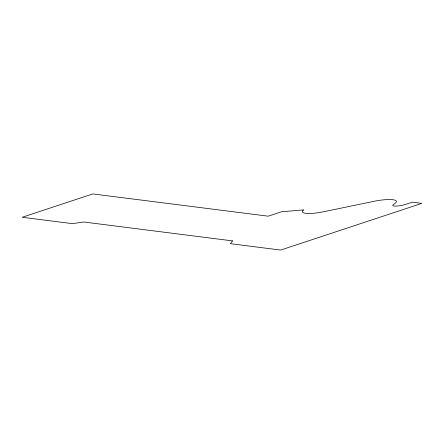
<?xml version="1.0" encoding="UTF-8"?>
<svg xmlns="http://www.w3.org/2000/svg" width="444" height="444" viewBox="0 0 444 444"><rect width="100%" height="100%" fill="white"/><g stroke="black" fill="none" stroke-linecap="round" stroke-linejoin="round"><path stroke-width="0.67" d="M232.545 240.887L230.442 243.695L280.647 250.066L421.8 203.385L412.57 202.214L405.544 204.39A8.297 1.709 -10.9 0 1 395.837 206.105A8.297 1.709 -10.9 0 1 393.351 204.556L394.966 203.391A20.74 4.279 -10.9 0 0 373.842 201.343L323.349 211.805A19.286 3.979 -10.9 0 1 303.668 209.929L281.596 211.738L268.154 216.184L92.779 193.934L22.2 217.271L72.405 223.643L83.744 222.006L232.545 240.887"/></g></svg>
